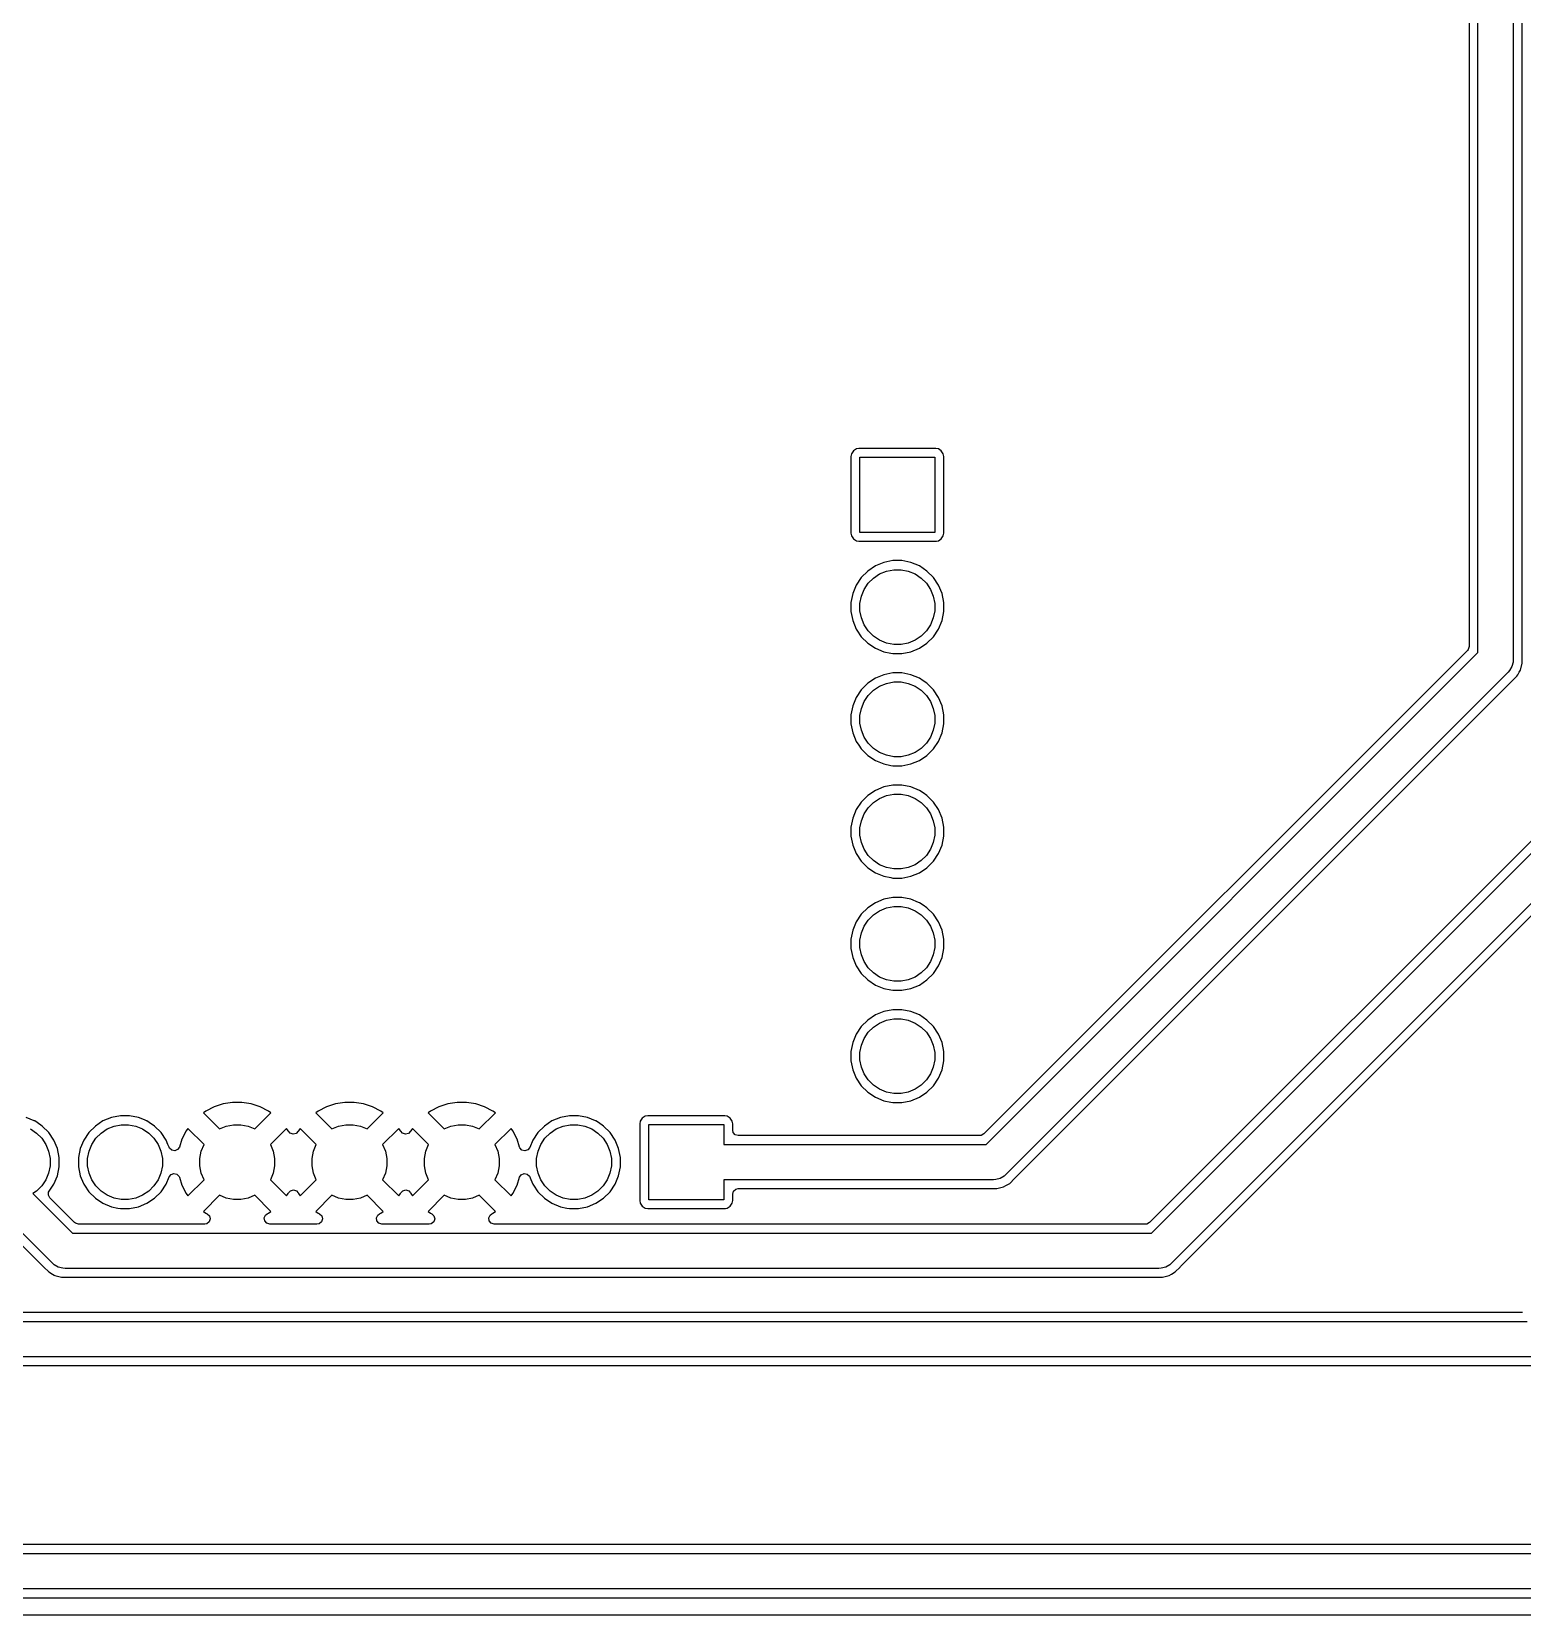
# Model space of a CAD drawing. Extents: x 49.6 to 136.8, y -165.1 to -83.2.
# Drawn here: x 82.09 to 115.82, y -165.07 to -129.24 of the extents above; entities that cross this region are included whole.
import ezdxf

# ---------------------------------------------------------------- set-up
doc = ezdxf.new("R2010")
doc.units = 0
doc.layers.add('BLACK', color=7, linetype='CONTINUOUS')

msp = doc.modelspace()

# ---------------------------------------------------------------- linework, layer by layer
at = {"layer": 'BLACK', "linetype": 'CONTINUOUS'}
for p, q in [((114.818686, -143.290628), (114.818686, -119.224372)), ((115.618686, -119.058686), (115.618686, -143.456314)), ((115.819186, -137.706947), (115.819186, -118.979629)), ((114.618186, -119.358783), (114.618186, -143.156217)), ((115.819186, -143.377257), (115.819186, -137.706947)), ((100.643131, -138.794524), (100.6315, -138.853001)), ((100.6315, -138.853001), (100.6315, -140.592506)), ((100.643132, -138.794523), (100.643131, -138.794524)), ((100.687447, -138.728201), (100.643132, -138.794523)), ((100.753769, -138.683886), (100.687447, -138.728201)), ((100.75377, -138.683885), (100.753769, -138.683886)), ((100.812247, -138.672254), (100.75377, -138.683885)), ((100.812252, -138.672254), (100.812247, -138.672254)), ((102.551748, -138.672254), (100.812252, -138.672254)), ((100.832, -140.572754), (100.832, -138.872754)), ((100.832, -138.872754), (102.532, -138.872754)), ((102.532, -138.872754), (102.532, -140.572754)), ((102.551752, -138.672254), (102.551748, -138.672254)), ((102.610229, -138.683885), (102.551752, -138.672254)), ((102.61023, -138.683886), (102.610229, -138.683885)), ((102.676552, -138.728201), (102.61023, -138.683886)), ((102.720867, -138.794523), (102.676552, -138.728201)), ((102.720868, -138.794524), (102.720867, -138.794523)), ((102.732499, -138.853001), (102.720868, -138.794524)), ((102.7325, -138.853003), (102.732499, -138.853001)), ((102.7325, -140.592504), (102.7325, -138.853003)), ((100.6315, -140.592506), (100.643131, -140.650983)), ((100.643131, -140.650983), (100.643132, -140.650984)), ((100.643132, -140.650984), (100.687447, -140.717306)), ((100.687447, -140.717306), (100.753769, -140.761621)), ((100.753769, -140.761621), (100.75377, -140.761622)), ((100.75377, -140.761622), (100.812247, -140.773253)), ((100.812247, -140.773253), (100.81225, -140.773254)), ((100.81225, -140.773254), (100.812252, -140.773254)), ((100.812252, -140.773254), (102.55175, -140.773254)), ((102.532, -140.572754), (100.832, -140.572754)), ((102.55175, -140.773254), (102.551751, -140.773253)), ((102.551751, -140.773253), (102.566568, -140.770306)), ((102.566568, -140.770306), (102.610229, -140.761622)), ((102.610229, -140.761622), (102.610229, -140.761621)), ((102.610229, -140.761621), (102.610231, -140.761621)), ((102.610231, -140.761621), (102.676552, -140.717306)), ((102.676552, -140.717306), (102.720867, -140.650985)), ((102.720867, -140.650985), (102.720867, -140.650983)), ((102.720867, -140.650983), (102.720868, -140.650983)), ((102.720868, -140.650983), (102.732499, -140.592506)), ((102.732499, -140.592506), (102.7325, -140.592504)), ((101.012342, -141.446778), (100.866024, -141.593096)), ((101.184403, -141.331812), (101.012342, -141.446778)), ((101.142766, -141.605695), (101.281313, -141.513121)), ((101.375579, -141.252624), (101.184403, -141.331812)), ((101.281313, -141.513121), (101.435258, -141.449355)), ((101.375587, -141.252622), (101.375579, -141.252624)), ((101.57853, -141.212254), (101.375587, -141.252622)), ((101.435258, -141.449355), (101.598685, -141.416847)), ((101.578535, -141.212254), (101.57853, -141.212254)), ((101.785465, -141.212254), (101.578535, -141.212254)), ((101.598685, -141.416847), (101.765315, -141.416847)), ((101.765315, -141.416847), (101.928742, -141.449355)), ((101.785469, -141.212254), (101.785465, -141.212254)), ((101.988412, -141.252622), (101.785469, -141.212254)), ((101.928742, -141.449355), (102.082687, -141.513121)), ((101.98842, -141.252624), (101.988412, -141.252622)), ((102.179598, -141.331813), (101.98842, -141.252624)), ((102.082687, -141.513121), (102.221234, -141.605695)), ((102.265626, -141.389295), (102.179598, -141.331813)), ((102.351657, -141.446778), (102.265626, -141.389295)), ((102.497975, -141.593096), (102.351657, -141.446778)), ((100.751058, -141.765157), (100.67187, -141.956333)), ((100.866024, -141.593096), (100.751058, -141.765157)), ((100.868601, -142.016012), (100.932367, -141.862067)), ((100.932367, -141.862067), (101.024941, -141.72352)), ((101.024941, -141.72352), (101.142766, -141.605695)), ((102.221234, -141.605695), (102.339059, -141.72352)), ((102.339059, -141.72352), (102.431633, -141.862067)), ((102.431633, -141.862067), (102.495399, -142.016012)), ((102.497977, -141.593099), (102.497975, -141.593096)), ((102.612941, -141.765156), (102.497977, -141.593099)), ((102.69213, -141.956334), (102.612941, -141.765156)), ((100.671868, -141.956341), (100.6315, -142.159284)), ((100.6315, -142.159284), (100.6315, -142.366223)), ((100.67187, -141.956333), (100.671868, -141.956341)), ((100.836093, -142.179439), (100.868601, -142.016012)), ((100.836093, -142.346069), (100.836093, -142.179439)), ((102.495399, -142.016012), (102.527907, -142.179439)), ((102.527907, -142.179439), (102.527907, -142.346069)), ((102.7325, -142.159289), (102.69213, -141.956334)), ((102.7325, -142.366219), (102.7325, -142.159289)), ((100.6315, -142.366223), (100.671868, -142.569166)), ((100.671868, -142.569166), (100.67187, -142.569174)), ((100.67187, -142.569174), (100.751059, -142.760352)), ((100.868601, -142.509496), (100.836093, -142.346069)), ((100.932367, -142.663441), (100.868601, -142.509496)), ((102.495399, -142.509496), (102.431633, -142.663441)), ((102.527907, -142.346069), (102.495399, -142.509496)), ((102.612941, -142.760352), (102.69213, -142.569174)), ((102.69213, -142.569174), (102.7325, -142.366219)), ((100.751059, -142.760352), (100.768084, -142.785832)), ((100.768084, -142.785832), (100.866024, -142.932411)), ((100.866024, -142.932411), (101.012342, -143.078729)), ((101.024941, -142.801988), (100.932367, -142.663441)), ((101.142766, -142.919813), (101.024941, -142.801988)), ((101.281313, -143.012387), (101.142766, -142.919813)), ((102.221234, -142.919813), (102.082687, -143.012387)), ((102.339059, -142.801988), (102.221234, -142.919813)), ((102.431633, -142.663441), (102.339059, -142.801988)), ((102.351655, -143.078731), (102.497977, -142.932409)), ((102.497977, -142.932409), (102.612941, -142.760352)), ((101.012342, -143.078729), (101.012345, -143.078731)), ((101.012345, -143.078731), (101.184402, -143.193695)), ((101.184402, -143.193695), (101.37558, -143.272884)), ((101.435258, -143.076153), (101.281313, -143.012387)), ((101.37558, -143.272884), (101.536094, -143.304812)), ((101.598685, -143.108661), (101.435258, -143.076153)), ((101.536094, -143.304812), (101.57853, -143.313253)), ((101.57853, -143.313253), (101.578534, -143.313254)), ((101.578534, -143.313254), (101.578535, -143.313254)), ((101.578535, -143.313254), (101.785466, -143.313254)), ((101.765315, -143.108661), (101.598685, -143.108661)), ((101.928742, -143.076153), (101.765315, -143.108661)), ((101.785466, -143.313254), (101.785467, -143.313253)), ((101.785467, -143.313253), (101.98842, -143.272884)), ((102.082687, -143.012387), (101.928742, -143.076153)), ((101.98842, -143.272884), (102.179598, -143.193695)), ((102.179598, -143.193695), (102.351655, -143.078731)), ((114.581867, -143.243898), (103.64183, -154.183935)), ((103.68856, -154.420754), (114.818686, -143.290628)), ((114.598501, -143.223256), (114.581867, -143.243898)), ((114.618186, -143.156217), (114.598501, -143.223256)), ((115.588238, -143.609388), (115.536027, -143.699819)), ((115.615264, -143.508524), (115.588238, -143.609388)), ((115.618686, -143.456314), (115.615264, -143.508524)), ((115.778263, -143.688099), (115.819186, -143.535371)), ((115.819186, -143.535371), (115.819186, -143.377257)), ((101.012342, -143.986778), (100.866024, -144.133096)), ((101.184403, -143.871812), (101.012342, -143.986778)), ((101.375579, -143.792624), (101.184403, -143.871812)), ((101.281313, -144.053121), (101.435258, -143.989355)), ((101.375587, -143.792622), (101.375579, -143.792624)), ((101.57853, -143.752254), (101.375587, -143.792622)), ((101.435258, -143.989355), (101.598685, -143.956847)), ((101.578535, -143.752254), (101.57853, -143.752254)), ((101.785465, -143.752254), (101.578535, -143.752254)), ((101.598685, -143.956847), (101.765315, -143.956847)), ((101.765315, -143.956847), (101.928742, -143.989355)), ((101.785469, -143.752254), (101.785465, -143.752254)), ((101.988412, -143.792622), (101.785469, -143.752254)), ((101.928742, -143.989355), (102.082687, -144.053121)), ((101.98842, -143.792624), (101.988412, -143.792622)), ((102.179598, -143.871813), (101.98842, -143.792624)), ((102.265626, -143.929295), (102.179598, -143.871813)), ((102.351657, -143.986778), (102.265626, -143.929295)), ((102.497975, -144.133096), (102.351657, -143.986778)), ((115.501529, -143.739157), (104.137089, -155.103597)), ((104.344976, -155.179258), (115.577192, -143.947042)), ((115.536027, -143.699819), (115.501529, -143.739157)), ((115.577192, -143.947042), (115.577197, -143.947038)), ((115.577197, -143.947038), (115.5874, -143.936834)), ((115.5874, -143.936834), (115.587402, -143.936834)), ((115.587402, -143.936834), (115.699206, -143.82503)), ((115.699206, -143.82503), (115.717915, -143.792624)), ((115.717915, -143.792624), (115.749362, -143.738157)), ((115.749362, -143.738156), (115.778263, -143.688099)), ((115.749362, -143.738157), (115.749362, -143.738156)), ((100.751058, -144.305157), (100.67187, -144.496333)), ((100.866024, -144.133096), (100.751058, -144.305157)), ((100.932367, -144.402067), (101.024941, -144.26352)), ((101.024941, -144.26352), (101.142766, -144.145695)), ((101.142766, -144.145695), (101.281313, -144.053121)), ((102.082687, -144.053121), (102.221234, -144.145695)), ((102.221234, -144.145695), (102.339059, -144.26352)), ((102.339059, -144.26352), (102.431633, -144.402067)), ((102.497977, -144.133099), (102.497975, -144.133096)), ((102.612941, -144.305156), (102.497977, -144.133099)), ((102.69213, -144.496334), (102.612941, -144.305156)), ((100.671868, -144.496341), (100.6315, -144.699284)), ((100.6315, -144.699284), (100.6315, -144.906223)), ((100.67187, -144.496333), (100.671868, -144.496341)), ((100.836093, -144.719439), (100.868601, -144.556012)), ((100.836093, -144.886069), (100.836093, -144.719439)), ((100.868601, -144.556012), (100.932367, -144.402067)), ((102.431633, -144.402067), (102.495399, -144.556012)), ((102.495399, -144.556012), (102.527907, -144.719439)), ((102.527907, -144.719439), (102.527907, -144.886069)), ((102.7325, -144.699289), (102.69213, -144.496334)), ((102.7325, -144.906219), (102.7325, -144.699289)), ((100.6315, -144.906223), (100.671868, -145.109166)), ((100.671868, -145.109166), (100.67187, -145.109174)), ((100.67187, -145.109174), (100.751059, -145.300352)), ((100.868601, -145.049496), (100.836093, -144.886069)), ((100.932367, -145.203441), (100.868601, -145.049496)), ((102.495399, -145.049496), (102.431633, -145.203441)), ((102.527907, -144.886069), (102.495399, -145.049496)), ((102.612941, -145.300352), (102.69213, -145.109174)), ((102.69213, -145.109174), (102.7325, -144.906219)), ((118.563181, -145.012584), (107.387584, -156.188181)), ((107.434314, -156.425), (118.8, -145.059314)), ((100.751059, -145.300352), (100.808541, -145.38638)), ((100.808541, -145.38638), (100.866024, -145.472411)), ((101.024941, -145.341988), (100.932367, -145.203441)), ((101.142766, -145.459813), (101.024941, -145.341988)), ((101.281313, -145.552387), (101.142766, -145.459813)), ((102.221234, -145.459813), (102.082687, -145.552387)), ((102.339059, -145.341988), (102.221234, -145.459813)), ((102.431633, -145.203441), (102.339059, -145.341988)), ((102.497977, -145.472409), (102.612941, -145.300352)), ((100.866024, -145.472411), (101.012342, -145.618729)), ((101.012342, -145.618729), (101.012345, -145.618731)), ((101.012345, -145.618731), (101.184402, -145.733695)), ((101.184402, -145.733695), (101.37558, -145.812884)), ((101.435258, -145.616153), (101.281313, -145.552387)), ((101.37558, -145.812884), (101.536094, -145.844812)), ((101.598685, -145.648661), (101.435258, -145.616153)), ((101.765315, -145.648661), (101.598685, -145.648661)), ((101.928742, -145.616153), (101.765315, -145.648661)), ((101.785467, -145.853253), (101.98842, -145.812884)), ((102.082687, -145.552387), (101.928742, -145.616153)), ((101.98842, -145.812884), (102.179598, -145.733695)), ((102.179598, -145.733695), (102.351655, -145.618731)), ((102.351655, -145.618731), (102.497977, -145.472409)), ((119.482842, -145.507843), (107.882843, -157.107843)), ((101.536094, -145.844812), (101.57853, -145.853253)), ((101.57853, -145.853253), (101.578534, -145.853254)), ((101.578534, -145.853254), (101.578535, -145.853254)), ((101.578535, -145.853254), (101.785466, -145.853254)), ((101.785466, -145.853254), (101.785467, -145.853253)), ((101.012342, -146.526778), (100.866024, -146.673096)), ((101.184403, -146.411812), (101.012342, -146.526778)), ((101.375579, -146.332624), (101.184403, -146.411812)), ((101.281313, -146.593121), (101.435258, -146.529355)), ((101.375587, -146.332622), (101.375579, -146.332624)), ((101.57853, -146.292254), (101.375587, -146.332622)), ((101.435258, -146.529355), (101.598685, -146.496847)), ((101.578535, -146.292254), (101.57853, -146.292254)), ((101.785465, -146.292254), (101.578535, -146.292254)), ((101.598685, -146.496847), (101.765315, -146.496847)), ((101.765315, -146.496847), (101.928742, -146.529355)), ((101.785469, -146.292254), (101.785465, -146.292254)), ((101.988412, -146.332622), (101.785469, -146.292254)), ((101.928742, -146.529355), (102.082687, -146.593121)), ((101.98842, -146.332624), (101.988412, -146.332622)), ((102.179598, -146.411813), (101.98842, -146.332624)), ((102.265626, -146.469295), (102.179598, -146.411813)), ((102.351657, -146.526778), (102.265626, -146.469295)), ((102.497975, -146.673096), (102.351657, -146.526778)), ((100.751058, -146.845157), (100.67187, -147.036333)), ((100.866024, -146.673096), (100.751058, -146.845157)), ((100.932367, -146.942067), (101.024941, -146.80352)), ((101.024941, -146.80352), (101.142766, -146.685695)), ((101.142766, -146.685695), (101.281313, -146.593121)), ((102.082687, -146.593121), (102.221234, -146.685695)), ((102.221234, -146.685695), (102.339059, -146.80352)), ((102.339059, -146.80352), (102.431633, -146.942067)), ((102.497977, -146.673099), (102.497975, -146.673096)), ((102.612941, -146.845156), (102.497977, -146.673099)), ((102.69213, -147.036334), (102.612941, -146.845156)), ((100.671868, -147.036341), (100.6315, -147.239284)), ((100.6315, -147.239284), (100.6315, -147.446223)), ((100.67187, -147.036333), (100.671868, -147.036341)), ((100.836093, -147.259439), (100.868601, -147.096012)), ((100.836093, -147.426069), (100.836093, -147.259439)), ((100.868601, -147.096012), (100.932367, -146.942067)), ((102.431633, -146.942067), (102.495399, -147.096012)), ((102.495399, -147.096012), (102.527907, -147.259439)), ((102.527907, -147.259439), (102.527907, -147.426069)), ((102.7325, -147.239289), (102.69213, -147.036334)), ((102.7325, -147.446219), (102.7325, -147.239289)), ((100.6315, -147.446223), (100.671868, -147.649166)), ((100.868601, -147.589496), (100.836093, -147.426069)), ((100.932367, -147.743441), (100.868601, -147.589496)), ((102.495399, -147.589496), (102.431633, -147.743441)), ((102.527907, -147.426069), (102.495399, -147.589496)), ((102.69213, -147.649174), (102.7325, -147.446219)), ((100.671868, -147.649166), (100.67187, -147.649174)), ((100.67187, -147.649174), (100.751058, -147.84035)), ((100.751058, -147.84035), (100.866024, -148.012411)), ((101.024941, -147.881988), (100.932367, -147.743441)), ((101.142766, -147.999813), (101.024941, -147.881988)), ((102.339059, -147.881988), (102.221234, -147.999813)), ((102.431633, -147.743441), (102.339059, -147.881988)), ((102.497977, -148.012409), (102.612941, -147.840352)), ((102.612941, -147.840352), (102.69213, -147.649174)), ((100.866024, -148.012411), (101.012342, -148.158729)), ((101.012342, -148.158729), (101.012345, -148.158731)), ((101.012345, -148.158731), (101.184402, -148.273695)), ((101.281313, -148.092387), (101.142766, -147.999813)), ((101.184402, -148.273695), (101.37558, -148.352884)), ((101.435258, -148.156153), (101.281313, -148.092387)), ((101.598685, -148.188661), (101.435258, -148.156153)), ((101.765315, -148.188661), (101.598685, -148.188661)), ((101.928742, -148.156153), (101.765315, -148.188661)), ((102.082687, -148.092387), (101.928742, -148.156153)), ((101.98842, -148.352884), (102.179598, -148.273695)), ((102.221234, -147.999813), (102.082687, -148.092387)), ((102.179598, -148.273695), (102.351655, -148.158731)), ((102.351655, -148.158731), (102.497977, -148.012409)), ((101.37558, -148.352884), (101.536094, -148.384812)), ((101.536094, -148.384812), (101.57853, -148.393253)), ((101.57853, -148.393253), (101.578534, -148.393254)), ((101.578534, -148.393254), (101.578535, -148.393254)), ((101.578535, -148.393254), (101.785466, -148.393254)), ((101.785466, -148.393254), (101.785467, -148.393253)), ((101.785467, -148.393253), (101.98842, -148.352884)), ((101.184403, -148.951812), (101.012342, -149.066778)), ((101.375579, -148.872624), (101.184403, -148.951812)), ((101.375587, -148.872622), (101.375579, -148.872624)), ((101.57853, -148.832254), (101.375587, -148.872622)), ((101.435258, -149.069355), (101.598685, -149.036847)), ((101.578535, -148.832254), (101.57853, -148.832254)), ((101.785465, -148.832254), (101.578535, -148.832254)), ((101.598685, -149.036847), (101.765315, -149.036847)), ((101.765315, -149.036847), (101.928742, -149.069355)), ((101.785469, -148.832254), (101.785465, -148.832254)), ((101.988412, -148.872622), (101.785469, -148.832254)), ((101.98842, -148.872624), (101.988412, -148.872622)), ((102.158447, -148.943052), (101.98842, -148.872624)), ((102.179598, -148.951813), (102.158447, -148.943052)), ((102.265626, -149.009295), (102.179598, -148.951813)), ((102.351657, -149.066778), (102.265626, -149.009295)), ((108.09073, -157.183504), (116.567287, -148.706947)), ((100.751058, -149.385157), (100.67187, -149.576333)), ((100.866024, -149.213096), (100.751058, -149.385157)), ((101.012342, -149.066778), (100.866024, -149.213096)), ((100.932367, -149.482067), (101.024941, -149.34352)), ((101.024941, -149.34352), (101.142766, -149.225695)), ((101.142766, -149.225695), (101.281313, -149.133121)), ((101.281313, -149.133121), (101.435258, -149.069355)), ((101.928742, -149.069355), (102.082687, -149.133121)), ((102.082687, -149.133121), (102.221234, -149.225695)), ((102.221234, -149.225695), (102.339059, -149.34352)), ((102.339059, -149.34352), (102.431633, -149.482067)), ((102.497975, -149.213096), (102.351657, -149.066778)), ((102.497977, -149.213099), (102.497975, -149.213096)), ((102.612941, -149.385156), (102.497977, -149.213099)), ((102.69213, -149.576334), (102.612941, -149.385156)), ((100.671868, -149.576341), (100.6315, -149.779284)), ((100.67187, -149.576333), (100.671868, -149.576341)), ((100.836093, -149.799439), (100.868601, -149.636012)), ((100.868601, -149.636012), (100.932367, -149.482067)), ((102.431633, -149.482067), (102.495399, -149.636012)), ((102.495399, -149.636012), (102.527907, -149.799439)), ((102.7325, -149.779289), (102.69213, -149.576334)), ((100.6315, -149.779284), (100.6315, -149.986223)), ((100.6315, -149.986223), (100.671868, -150.189166)), ((100.836093, -149.966069), (100.836093, -149.799439)), ((100.868601, -150.129496), (100.836093, -149.966069)), ((102.527907, -149.966069), (102.495399, -150.129496)), ((102.527907, -149.799439), (102.527907, -149.966069)), ((102.69213, -150.189174), (102.7325, -149.986219)), ((102.7325, -149.986219), (102.7325, -149.779289)), ((100.671868, -150.189166), (100.67187, -150.189174)), ((100.67187, -150.189174), (100.751058, -150.38035)), ((100.751058, -150.38035), (100.866024, -150.552411)), ((100.932367, -150.283441), (100.868601, -150.129496)), ((101.024941, -150.421988), (100.932367, -150.283441)), ((101.142766, -150.539813), (101.024941, -150.421988)), ((102.339059, -150.421988), (102.221234, -150.539813)), ((102.431633, -150.283441), (102.339059, -150.421988)), ((102.495399, -150.129496), (102.431633, -150.283441)), ((102.497977, -150.552409), (102.612941, -150.380352)), ((102.612941, -150.380352), (102.69213, -150.189174)), ((100.866024, -150.552411), (101.012342, -150.698729)), ((101.012342, -150.698729), (101.012345, -150.698731)), ((101.012345, -150.698731), (101.184402, -150.813695)), ((101.281313, -150.632387), (101.142766, -150.539813)), ((101.184402, -150.813695), (101.37558, -150.892884)), ((101.435258, -150.696153), (101.281313, -150.632387)), ((101.598685, -150.728661), (101.435258, -150.696153)), ((101.765315, -150.728661), (101.598685, -150.728661)), ((101.928742, -150.696153), (101.765315, -150.728661)), ((102.082687, -150.632387), (101.928742, -150.696153)), ((101.98842, -150.892884), (102.179598, -150.813695)), ((102.221234, -150.539813), (102.082687, -150.632387)), ((102.179598, -150.813695), (102.351655, -150.698731)), ((102.351655, -150.698731), (102.497977, -150.552409)), ((101.37558, -150.892884), (101.536094, -150.924812)), ((101.536094, -150.924812), (101.57853, -150.933253)), ((101.57853, -150.933253), (101.578534, -150.933254)), ((101.578534, -150.933254), (101.578535, -150.933254)), ((101.578535, -150.933254), (101.785466, -150.933254)), ((101.785466, -150.933254), (101.785467, -150.933253)), ((101.785467, -150.933253), (101.98842, -150.892884)), ((101.184403, -151.491812), (101.012342, -151.606778)), ((101.375579, -151.412624), (101.184403, -151.491812)), ((101.375587, -151.412622), (101.375579, -151.412624)), ((101.57853, -151.372254), (101.375587, -151.412622)), ((101.578535, -151.372254), (101.57853, -151.372254)), ((101.785465, -151.372254), (101.578535, -151.372254)), ((101.785469, -151.372254), (101.785465, -151.372254)), ((101.988412, -151.412622), (101.785469, -151.372254)), ((101.98842, -151.412624), (101.988412, -151.412622)), ((102.179598, -151.491813), (101.98842, -151.412624)), ((102.265626, -151.549295), (102.179598, -151.491813)), ((102.351657, -151.606778), (102.265626, -151.549295)), ((100.866024, -151.753096), (100.751058, -151.925157)), ((101.012342, -151.606778), (100.866024, -151.753096)), ((100.932367, -152.022067), (101.024941, -151.88352)), ((101.024941, -151.88352), (101.142766, -151.765695)), ((101.142766, -151.765695), (101.281313, -151.673121)), ((101.281313, -151.673121), (101.435258, -151.609355)), ((101.435258, -151.609355), (101.598685, -151.576847)), ((101.598685, -151.576847), (101.765315, -151.576847)), ((101.765315, -151.576847), (101.928742, -151.609355)), ((101.928742, -151.609355), (102.082687, -151.673121)), ((102.082687, -151.673121), (102.221234, -151.765695)), ((102.221234, -151.765695), (102.339059, -151.88352)), ((102.339059, -151.88352), (102.431633, -152.022067)), ((102.497975, -151.753096), (102.351657, -151.606778)), ((102.497977, -151.753099), (102.497975, -151.753096)), ((102.612941, -151.925156), (102.497977, -151.753099)), ((100.671868, -152.116341), (100.6315, -152.319284)), ((100.67187, -152.116333), (100.671868, -152.116341)), ((100.751058, -151.925157), (100.67187, -152.116333)), ((100.836093, -152.339439), (100.868601, -152.176012)), ((100.868601, -152.176012), (100.932367, -152.022067)), ((102.431633, -152.022067), (102.495399, -152.176012)), ((102.495399, -152.176012), (102.527907, -152.339439)), ((102.69213, -152.116334), (102.612941, -151.925156)), ((102.7325, -152.319289), (102.69213, -152.116334)), ((100.6315, -152.319284), (100.6315, -152.526223)), ((100.6315, -152.526223), (100.671868, -152.729166)), ((100.836093, -152.506069), (100.836093, -152.339439)), ((100.868601, -152.669496), (100.836093, -152.506069)), ((102.527907, -152.506069), (102.495399, -152.669496)), ((102.527907, -152.339439), (102.527907, -152.506069)), ((102.69213, -152.729174), (102.7325, -152.526219)), ((102.7325, -152.526219), (102.7325, -152.319289)), ((100.671868, -152.729166), (100.67187, -152.729174)), ((100.67187, -152.729174), (100.751058, -152.92035)), ((100.751058, -152.92035), (100.866024, -153.092411)), ((100.932367, -152.823441), (100.868601, -152.669496)), ((101.024941, -152.961988), (100.932367, -152.823441)), ((101.142766, -153.079813), (101.024941, -152.961988)), ((102.339059, -152.961988), (102.221234, -153.079813)), ((102.431633, -152.823441), (102.339059, -152.961988)), ((102.495399, -152.669496), (102.431633, -152.823441)), ((102.497977, -153.092409), (102.612941, -152.920352)), ((102.612941, -152.920352), (102.69213, -152.729174)), ((100.866024, -153.092411), (101.012342, -153.238729)), ((101.012342, -153.238729), (101.012345, -153.238731)), ((101.012345, -153.238731), (101.184402, -153.353695)), ((101.281313, -153.172387), (101.142766, -153.079813)), ((101.435258, -153.236153), (101.281313, -153.172387)), ((101.598685, -153.268661), (101.435258, -153.236153)), ((101.765315, -153.268661), (101.598685, -153.268661)), ((101.928742, -153.236153), (101.765315, -153.268661)), ((102.082687, -153.172387), (101.928742, -153.236153)), ((102.221234, -153.079813), (102.082687, -153.172387)), ((102.179598, -153.353695), (102.351655, -153.238731)), ((102.351655, -153.238731), (102.497977, -153.092409)), ((86.037439, -153.666134), (85.983282, -153.705481)), ((85.983282, -153.705481), (85.983282, -153.705482)), ((85.983282, -153.705482), (86.347571, -154.069771)), ((86.226782, -153.569658), (86.037439, -153.666134)), ((86.428869, -153.503996), (86.226782, -153.569658)), ((86.428872, -153.503996), (86.428869, -153.503996)), ((86.638754, -153.470754), (86.428872, -153.503996)), ((86.851246, -153.470754), (86.638754, -153.470754)), ((87.061129, -153.503996), (86.851246, -153.470754)), ((87.263217, -153.569658), (87.061129, -153.503996)), ((87.142428, -154.069771), (87.506716, -153.705482)), ((87.45255, -153.666129), (87.263217, -153.569658)), ((87.506716, -153.705482), (87.45255, -153.666129)), ((88.577439, -153.666134), (88.523282, -153.705481)), ((88.523282, -153.705481), (88.523282, -153.705482)), ((88.523282, -153.705482), (88.887571, -154.069771)), ((88.766782, -153.569658), (88.577439, -153.666134)), ((88.968869, -153.503996), (88.766782, -153.569658)), ((88.968872, -153.503996), (88.968869, -153.503996)), ((89.178754, -153.470754), (88.968872, -153.503996)), ((89.391246, -153.470754), (89.178754, -153.470754)), ((89.601129, -153.503996), (89.391246, -153.470754)), ((89.803217, -153.569658), (89.601129, -153.503996)), ((89.682428, -154.069771), (90.046716, -153.705482)), ((89.99255, -153.666129), (89.803217, -153.569658)), ((90.046716, -153.705482), (89.99255, -153.666129)), ((91.117439, -153.666134), (91.063282, -153.705481)), ((91.063282, -153.705481), (91.063282, -153.705482)), ((91.063282, -153.705482), (91.427571, -154.069771)), ((91.306782, -153.569658), (91.117439, -153.666134)), ((91.508869, -153.503996), (91.306782, -153.569658)), ((91.508872, -153.503996), (91.508869, -153.503996)), ((91.718754, -153.470754), (91.508872, -153.503996)), ((91.931246, -153.470754), (91.718754, -153.470754)), ((92.141129, -153.503996), (91.931246, -153.470754)), ((92.343217, -153.569658), (92.141129, -153.503996)), ((92.222428, -154.069771), (92.586716, -153.705482)), ((92.53255, -153.666129), (92.343217, -153.569658)), ((92.586716, -153.705482), (92.53255, -153.666129)), ((101.184402, -153.353695), (101.37558, -153.432884)), ((101.37558, -153.432884), (101.536094, -153.464812)), ((101.536094, -153.464812), (101.57853, -153.473253)), ((101.57853, -153.473253), (101.578534, -153.473254)), ((101.578534, -153.473254), (101.578535, -153.473254)), ((101.578535, -153.473254), (101.785466, -153.473254)), ((101.785466, -153.473254), (101.785467, -153.473253)), ((101.785467, -153.473253), (101.98842, -153.432884)), ((101.98842, -153.432884), (102.179598, -153.353695)), ((82.149957, -153.884577), (81.97142, -153.810624)), ((82.162598, -153.889813), (82.149957, -153.884577)), ((82.216008, -153.9255), (82.162598, -153.889813)), ((82.334657, -154.004778), (82.216008, -153.9255)), ((82.480975, -154.151096), (82.334657, -154.004778)), ((83.535342, -154.004778), (83.389024, -154.151096)), ((83.707403, -153.889812), (83.535342, -154.004778)), ((83.898579, -153.810624), (83.707403, -153.889812)), ((83.804313, -154.071121), (83.958258, -154.007355)), ((83.898587, -153.810622), (83.898579, -153.810624)), ((84.10153, -153.770254), (83.898587, -153.810622)), ((83.958258, -154.007355), (84.121685, -153.974847)), ((84.101535, -153.770254), (84.10153, -153.770254)), ((84.308465, -153.770254), (84.101535, -153.770254)), ((84.121685, -153.974847), (84.288315, -153.974847)), ((84.288315, -153.974847), (84.451742, -154.007355)), ((84.308469, -153.770254), (84.308465, -153.770254)), ((84.511412, -153.810622), (84.308469, -153.770254)), ((84.451742, -154.007355), (84.605687, -154.071121)), ((84.51142, -153.810624), (84.511412, -153.810622)), ((84.648252, -153.867302), (84.51142, -153.810624)), ((84.689957, -153.884577), (84.648252, -153.867302)), ((84.702598, -153.889813), (84.689957, -153.884577)), ((84.756008, -153.9255), (84.702598, -153.889813)), ((84.874657, -154.004778), (84.756008, -153.9255)), ((85.020975, -154.151096), (84.874657, -154.004778)), ((85.629727, -154.059036), (85.59038, -154.113193)), ((85.629728, -154.059036), (85.629727, -154.059036)), ((85.994017, -154.423325), (85.629728, -154.059036)), ((86.347571, -154.069771), (86.498258, -154.007355)), ((86.498258, -154.007355), (86.661685, -153.974847)), ((86.661685, -153.974847), (86.828315, -153.974847)), ((86.828315, -153.974847), (86.991742, -154.007355)), ((86.991742, -154.007355), (87.142428, -154.069771)), ((87.860269, -154.059036), (87.495981, -154.423323)), ((87.86027, -154.059036), (87.860269, -154.059036)), ((87.899626, -154.113206), (87.86027, -154.059036)), ((88.169727, -154.059036), (88.13038, -154.113194)), ((88.169728, -154.059036), (88.169727, -154.059036)), ((88.534017, -154.423325), (88.169728, -154.059036)), ((88.887571, -154.069771), (89.038258, -154.007355)), ((89.038258, -154.007355), (89.201685, -153.974847)), ((89.201685, -153.974847), (89.368315, -153.974847)), ((89.368315, -153.974847), (89.531742, -154.007355)), ((89.531742, -154.007355), (89.682428, -154.069771)), ((90.400269, -154.059036), (90.035981, -154.423323)), ((90.40027, -154.059036), (90.400269, -154.059036)), ((90.439626, -154.113206), (90.40027, -154.059036)), ((90.709727, -154.059036), (90.67038, -154.113194)), ((90.709728, -154.059036), (90.709727, -154.059036)), ((91.074017, -154.423325), (90.709728, -154.059036)), ((91.427571, -154.069771), (91.578258, -154.007355)), ((91.578258, -154.007355), (91.741685, -153.974847)), ((91.741685, -153.974847), (91.908315, -153.974847)), ((91.908315, -153.974847), (92.071742, -154.007355)), ((92.071742, -154.007355), (92.222428, -154.069771)), ((92.940269, -154.059036), (92.575981, -154.423323)), ((92.94027, -154.059036), (92.940269, -154.059036)), ((92.979624, -154.113203), (92.94027, -154.059036)), ((93.695342, -154.004778), (93.549024, -154.151096)), ((93.867403, -153.889812), (93.695342, -154.004778)), ((94.058579, -153.810624), (93.867403, -153.889812)), ((93.964313, -154.071121), (94.118258, -154.007355)), ((94.058587, -153.810622), (94.058579, -153.810624)), ((94.26153, -153.770254), (94.058587, -153.810622)), ((94.118258, -154.007355), (94.281685, -153.974847)), ((94.261535, -153.770254), (94.26153, -153.770254)), ((94.468465, -153.770254), (94.261535, -153.770254)), ((94.281685, -153.974847), (94.448315, -153.974847)), ((94.448315, -153.974847), (94.611742, -154.007355)), ((94.468469, -153.770254), (94.468465, -153.770254)), ((94.671412, -153.810622), (94.468469, -153.770254)), ((94.611742, -154.007355), (94.765687, -154.071121)), ((94.67142, -153.810624), (94.671412, -153.810622)), ((94.849957, -153.884577), (94.67142, -153.810624)), ((94.862598, -153.889813), (94.849957, -153.884577)), ((94.916008, -153.9255), (94.862598, -153.889813)), ((95.034657, -154.004778), (94.916008, -153.9255)), ((95.180975, -154.151096), (95.034657, -154.004778)), ((95.866131, -153.892524), (95.8545, -153.951001)), ((95.8545, -153.951001), (95.8545, -155.690506)), ((95.866132, -153.892523), (95.866131, -153.892524)), ((95.910447, -153.826201), (95.866132, -153.892523)), ((95.976769, -153.781886), (95.910447, -153.826201)), ((95.97677, -153.781885), (95.976769, -153.781886)), ((96.035247, -153.770254), (95.97677, -153.781885)), ((96.035252, -153.770254), (96.035247, -153.770254)), ((97.774748, -153.770254), (96.035252, -153.770254)), ((96.055, -155.670754), (96.055, -153.970754)), ((96.055, -153.970754), (97.755, -153.970754)), ((97.755, -153.970754), (97.755, -154.420754)), ((97.774752, -153.770254), (97.774748, -153.770254)), ((97.833229, -153.781885), (97.774752, -153.770254)), ((97.83323, -153.781886), (97.833229, -153.781885)), ((97.899552, -153.826201), (97.83323, -153.781886)), ((97.943867, -153.892523), (97.899552, -153.826201)), ((97.943868, -153.892524), (97.943867, -153.892523)), ((97.955499, -153.951001), (97.943868, -153.892524)), ((97.9555, -153.951003), (97.955499, -153.951001)), ((97.9555, -154.096254), (97.9555, -153.951003)), ((82.065687, -154.071121), (82.204234, -154.163695)), ((82.204234, -154.163695), (82.322059, -154.28152)), ((82.322059, -154.28152), (82.414633, -154.420067)), ((82.414633, -154.420067), (82.478399, -154.574012)), ((82.480977, -154.151099), (82.480975, -154.151096)), ((82.595941, -154.323156), (82.480977, -154.151099)), ((82.67513, -154.514334), (82.595941, -154.323156)), ((83.274058, -154.323157), (83.19487, -154.514333)), ((83.389024, -154.151096), (83.274058, -154.323157)), ((83.391601, -154.574012), (83.455367, -154.420067)), ((83.455367, -154.420067), (83.547941, -154.28152)), ((83.547941, -154.28152), (83.665766, -154.163695)), ((83.665766, -154.163695), (83.804313, -154.071121)), ((84.605687, -154.071121), (84.744234, -154.163695)), ((84.744234, -154.163695), (84.862059, -154.28152)), ((84.862059, -154.28152), (84.954633, -154.420067)), ((84.954633, -154.420067), (85.018399, -154.574012)), ((85.135943, -154.323159), (85.020975, -154.151096)), ((85.176327, -154.420655), (85.135943, -154.323159)), ((85.203387, -154.485986), (85.176327, -154.420655)), ((85.493905, -154.302535), (85.436656, -154.478728)), ((85.59038, -154.113193), (85.493905, -154.302535)), ((85.931601, -154.574012), (85.994017, -154.423325)), ((87.495981, -154.423323), (87.558399, -154.574012)), ((87.904516, -154.122802), (87.899626, -154.113206)), ((87.94355, -154.167852), (87.904516, -154.122802)), ((88.009684, -154.190392), (87.94355, -154.167852)), ((88.077506, -154.173599), (88.009684, -154.190392)), ((88.125483, -154.122805), (88.077506, -154.173599)), ((88.13038, -154.113194), (88.125483, -154.122805)), ((88.471601, -154.574012), (88.534017, -154.423325)), ((90.035981, -154.423323), (90.098399, -154.574012)), ((90.444516, -154.122802), (90.439626, -154.113206)), ((90.48355, -154.167852), (90.444516, -154.122802)), ((90.549684, -154.190392), (90.48355, -154.167852)), ((90.617506, -154.173599), (90.549684, -154.190392)), ((90.665483, -154.122805), (90.617506, -154.173599)), ((90.67038, -154.113194), (90.665483, -154.122805)), ((91.011601, -154.574012), (91.074017, -154.423325)), ((92.575981, -154.423323), (92.638399, -154.574012)), ((93.076095, -154.302536), (92.979624, -154.113203)), ((93.133343, -154.478727), (93.076095, -154.302536)), ((93.434057, -154.323157), (93.365835, -154.487862)), ((93.549024, -154.151096), (93.434057, -154.323157)), ((93.551601, -154.574012), (93.615367, -154.420067)), ((93.615367, -154.420067), (93.707941, -154.28152)), ((93.707941, -154.28152), (93.825766, -154.163695)), ((93.825766, -154.163695), (93.964313, -154.071121)), ((94.765687, -154.071121), (94.904234, -154.163695)), ((94.904234, -154.163695), (95.022059, -154.28152)), ((95.022059, -154.28152), (95.114633, -154.420067)), ((95.114633, -154.420067), (95.178399, -154.574012)), ((95.180977, -154.151099), (95.180975, -154.151096)), ((95.295941, -154.323156), (95.180977, -154.151099)), ((95.37513, -154.514334), (95.295941, -154.323156)), ((97.755, -154.420754), (103.68856, -154.420754)), ((97.966706, -154.147765), (97.9555, -154.096254)), ((98.012461, -154.200569), (97.966706, -154.147765)), ((98.0795, -154.220254), (98.012461, -154.200569)), ((103.554149, -154.220254), (98.0795, -154.220254)), ((103.580507, -154.21742), (103.554149, -154.220254)), ((103.64183, -154.183935), (103.580507, -154.21742)), ((82.478399, -154.574012), (82.510907, -154.737439)), ((82.510907, -154.737439), (82.510907, -154.904069)), ((82.7155, -154.717289), (82.67513, -154.514334)), ((82.7155, -154.924219), (82.7155, -154.717289)), ((83.194868, -154.514341), (83.1545, -154.717284)), ((83.1545, -154.717284), (83.1545, -154.924223)), ((83.19487, -154.514333), (83.194868, -154.514341)), ((83.359093, -154.737439), (83.391601, -154.574012)), ((83.359093, -154.904069), (83.359093, -154.737439)), ((85.018399, -154.574012), (85.050907, -154.737439)), ((85.050907, -154.737439), (85.050907, -154.904069)), ((85.204164, -154.487861), (85.203387, -154.485986)), ((85.212537, -154.504442), (85.204164, -154.487861)), ((85.264013, -154.551686), (85.212537, -154.504442)), ((85.332859, -154.563601), (85.264013, -154.551686)), ((85.397218, -154.536403), (85.332859, -154.563601)), ((85.436656, -154.478728), (85.397218, -154.536403)), ((85.899093, -154.737439), (85.931601, -154.574012)), ((85.899093, -154.904069), (85.899093, -154.737439)), ((87.558399, -154.574012), (87.590907, -154.737439)), ((87.590907, -154.737439), (87.590907, -154.904069)), ((88.439093, -154.737439), (88.471601, -154.574012)), ((88.439093, -154.904069), (88.439093, -154.737439)), ((90.098399, -154.574012), (90.130907, -154.737439)), ((90.130907, -154.737439), (90.130907, -154.904069)), ((90.979093, -154.737439), (91.011601, -154.574012)), ((90.979093, -154.904069), (90.979093, -154.737439)), ((92.638399, -154.574012), (92.670907, -154.737439)), ((92.670907, -154.737439), (92.670907, -154.904069)), ((93.14039, -154.495913), (93.133343, -154.478727)), ((93.188, -154.547051), (93.14039, -154.495913)), ((93.2557, -154.56433), (93.188, -154.547051)), ((93.321994, -154.542265), (93.2557, -154.56433)), ((93.365835, -154.487862), (93.321994, -154.542265)), ((93.519093, -154.737439), (93.551601, -154.574012)), ((93.519093, -154.904069), (93.519093, -154.737439)), ((95.178399, -154.574012), (95.210907, -154.737439)), ((95.210907, -154.737439), (95.210907, -154.904069)), ((95.4155, -154.717289), (95.37513, -154.514334)), ((95.4155, -154.924219), (95.4155, -154.717289)), ((82.478399, -155.067496), (82.414633, -155.221441)), ((82.510907, -154.904069), (82.478399, -155.067496)), ((82.595941, -155.318352), (82.67513, -155.127174)), ((82.67513, -155.127174), (82.7155, -154.924219)), ((83.1545, -154.924223), (83.194868, -155.127166)), ((83.194868, -155.127166), (83.19487, -155.127174)), ((83.19487, -155.127174), (83.266984, -155.301273)), ((83.391601, -155.067496), (83.359093, -154.904069)), ((83.455367, -155.221441), (83.391601, -155.067496)), ((85.018399, -155.067496), (84.954633, -155.221441)), ((85.050907, -154.904069), (85.018399, -155.067496)), ((85.204165, -155.153643), (85.248004, -155.099242)), ((85.248004, -155.099242), (85.314298, -155.077177)), ((85.314298, -155.077177), (85.381998, -155.094456)), ((85.381998, -155.094456), (85.429609, -155.145593)), ((85.931601, -155.067496), (85.899093, -154.904069)), ((85.994016, -155.218181), (85.931601, -155.067496)), ((87.558399, -155.067496), (87.495982, -155.218182)), ((87.590907, -154.904069), (87.558399, -155.067496)), ((88.471601, -155.067496), (88.439093, -154.904069)), ((88.534016, -155.218181), (88.471601, -155.067496)), ((90.098399, -155.067496), (90.035982, -155.218182)), ((90.130907, -154.904069), (90.098399, -155.067496)), ((91.011601, -155.067496), (90.979093, -154.904069)), ((91.074016, -155.218181), (91.011601, -155.067496)), ((92.638399, -155.067496), (92.575982, -155.218182)), ((92.670907, -154.904069), (92.638399, -155.067496)), ((93.133343, -155.16278), (93.17278, -155.105105)), ((93.17278, -155.105105), (93.237139, -155.077906)), ((93.237139, -155.077906), (93.305985, -155.08982)), ((93.305985, -155.08982), (93.357461, -155.137064)), ((93.357461, -155.137064), (93.365833, -155.153641)), ((93.551601, -155.067496), (93.519093, -154.904069)), ((93.615367, -155.221441), (93.551601, -155.067496)), ((95.178399, -155.067496), (95.114633, -155.221441)), ((95.210907, -154.904069), (95.178399, -155.067496)), ((95.295941, -155.318352), (95.37513, -155.127174)), ((95.37513, -155.127174), (95.4155, -154.924219)), ((104.097751, -155.138095), (104.00732, -155.190306)), ((104.137089, -155.103597), (104.097751, -155.138095)), ((82.204234, -155.477813), (82.122866, -155.53218)), ((82.322059, -155.359988), (82.204234, -155.477813)), ((82.414633, -155.221441), (82.322059, -155.359988)), ((82.472853, -155.57078), (82.477837, -155.501088)), ((82.477837, -155.501088), (82.490913, -155.475537)), ((82.490913, -155.475537), (82.595941, -155.318352)), ((83.266984, -155.301273), (83.274059, -155.318352)), ((83.274059, -155.318352), (83.287836, -155.338971)), ((83.287836, -155.338971), (83.389024, -155.490411)), ((83.389024, -155.490411), (83.535342, -155.636729)), ((83.547941, -155.359988), (83.455367, -155.221441)), ((83.665766, -155.477813), (83.547941, -155.359988)), ((83.804313, -155.570387), (83.665766, -155.477813)), ((84.744234, -155.477813), (84.605687, -155.570387)), ((84.862059, -155.359988), (84.744234, -155.477813)), ((84.954633, -155.221441), (84.862059, -155.359988)), ((84.874655, -155.636731), (85.020977, -155.490409)), ((85.020977, -155.490409), (85.135941, -155.318352)), ((85.135941, -155.318352), (85.204165, -155.153643)), ((85.429609, -155.145593), (85.436656, -155.16278)), ((85.436656, -155.16278), (85.493904, -155.33897)), ((85.493904, -155.33897), (85.590375, -155.528304)), ((85.629728, -155.58247), (85.994016, -155.218181)), ((87.495982, -155.218182), (87.86027, -155.582471)), ((87.904514, -155.518708), (87.952488, -155.467911)), ((87.952488, -155.467911), (88.020308, -155.451115)), ((88.020308, -155.451115), (88.086444, -155.473651)), ((88.086444, -155.473651), (88.125486, -155.518708)), ((88.169728, -155.58247), (88.534016, -155.218181)), ((90.035982, -155.218182), (90.40027, -155.582471)), ((90.444514, -155.518708), (90.492488, -155.467911)), ((90.492488, -155.467911), (90.560308, -155.451115)), ((90.560308, -155.451115), (90.626444, -155.473651)), ((90.626444, -155.473651), (90.665486, -155.518708)), ((90.709728, -155.58247), (91.074016, -155.218181)), ((92.575982, -155.218182), (92.94027, -155.582471)), ((92.979622, -155.528308), (93.076095, -155.338971)), ((93.076095, -155.338971), (93.133343, -155.16278)), ((93.365833, -155.153641), (93.374394, -155.174308)), ((93.374394, -155.174308), (93.426984, -155.301273)), ((93.426984, -155.301273), (93.434059, -155.318352)), ((93.434059, -155.318352), (93.447836, -155.338971)), ((93.447836, -155.338971), (93.549024, -155.490411)), ((93.549024, -155.490411), (93.695342, -155.636729)), ((93.707941, -155.359988), (93.615367, -155.221441)), ((93.825766, -155.477813), (93.707941, -155.359988)), ((93.964313, -155.570387), (93.825766, -155.477813)), ((94.904234, -155.477813), (94.765687, -155.570387)), ((95.022059, -155.359988), (94.904234, -155.477813)), ((95.114633, -155.221441), (95.022059, -155.359988)), ((95.034655, -155.636731), (95.180977, -155.490409)), ((95.180977, -155.490409), (95.295941, -155.318352)), ((103.854246, -155.220754), (97.755, -155.220754)), ((97.755, -155.220754), (97.755, -155.670754)), ((97.9555, -155.545254), (97.975185, -155.478215)), ((97.975185, -155.478215), (98.027989, -155.43246)), ((98.027989, -155.43246), (98.0795, -155.421254)), ((98.0795, -155.421254), (103.767577, -155.421254)), ((103.767577, -155.421254), (103.767593, -155.421255)), ((103.767593, -155.421255), (103.775189, -155.421255)), ((103.775189, -155.421255), (103.9333, -155.421255)), ((103.906456, -155.217332), (103.854246, -155.220754)), ((104.00732, -155.190306), (103.906456, -155.217332)), ((103.9333, -155.421255), (103.933303, -155.421255)), ((103.933303, -155.421255), (104.086031, -155.380331)), ((104.086031, -155.380331), (104.13615, -155.351393)), ((104.13615, -155.351393), (104.222962, -155.301274)), ((104.222962, -155.301274), (104.334766, -155.18947)), ((104.334766, -155.189468), (104.344974, -155.179261)), ((104.334766, -155.18947), (104.334766, -155.189468)), ((104.344974, -155.179261), (104.344976, -155.179258)), ((82.122866, -155.53218), (83.015686, -156.425)), ((82.506338, -155.632103), (82.472853, -155.57078)), ((83.062416, -156.188181), (82.506338, -155.632103)), ((83.535342, -155.636729), (83.535345, -155.636731)), ((83.535345, -155.636731), (83.707402, -155.751695)), ((83.707402, -155.751695), (83.89858, -155.830884)), ((83.958258, -155.634153), (83.804313, -155.570387)), ((83.89858, -155.830884), (84.043052, -155.859621)), ((84.121685, -155.666661), (83.958258, -155.634153)), ((84.043052, -155.859621), (84.10153, -155.871253)), ((84.288315, -155.666661), (84.121685, -155.666661)), ((84.451742, -155.634153), (84.288315, -155.666661)), ((84.308467, -155.871253), (84.51142, -155.830884)), ((84.605687, -155.570387), (84.451742, -155.634153)), ((84.51142, -155.830884), (84.702598, -155.751695)), ((84.702598, -155.751695), (84.874655, -155.636731)), ((85.590375, -155.528304), (85.629728, -155.58247)), ((86.347569, -155.571735), (85.983282, -155.936023)), ((86.498258, -155.634153), (86.347569, -155.571735)), ((86.661685, -155.666661), (86.498258, -155.634153)), ((86.828315, -155.666661), (86.661685, -155.666661)), ((86.991742, -155.634153), (86.828315, -155.666661)), ((87.142428, -155.571736), (86.991742, -155.634153)), ((87.506717, -155.936024), (87.142428, -155.571736)), ((87.86027, -155.58247), (87.899622, -155.528308)), ((87.86027, -155.582471), (87.86027, -155.58247)), ((87.899622, -155.528308), (87.904514, -155.518708)), ((88.125486, -155.518708), (88.130375, -155.528304)), ((88.130375, -155.528304), (88.169728, -155.58247)), ((88.887569, -155.571735), (88.523282, -155.936023)), ((89.038258, -155.634153), (88.887569, -155.571735)), ((89.201685, -155.666661), (89.038258, -155.634153)), ((89.368315, -155.666661), (89.201685, -155.666661)), ((89.531742, -155.634153), (89.368315, -155.666661)), ((89.682428, -155.571736), (89.531742, -155.634153)), ((90.046717, -155.936024), (89.682428, -155.571736)), ((90.40027, -155.58247), (90.439622, -155.528308)), ((90.40027, -155.582471), (90.40027, -155.58247)), ((90.439622, -155.528308), (90.444514, -155.518708)), ((90.665486, -155.518708), (90.670375, -155.528304)), ((90.670375, -155.528304), (90.709728, -155.58247)), ((91.427569, -155.571735), (91.063282, -155.936023)), ((91.578258, -155.634153), (91.427569, -155.571735)), ((91.741685, -155.666661), (91.578258, -155.634153)), ((91.908315, -155.666661), (91.741685, -155.666661)), ((92.071742, -155.634153), (91.908315, -155.666661)), ((92.222428, -155.571736), (92.071742, -155.634153)), ((92.586717, -155.936024), (92.222428, -155.571736)), ((92.94027, -155.58247), (92.979622, -155.528308)), ((92.94027, -155.582471), (92.94027, -155.58247)), ((93.695342, -155.636729), (93.695345, -155.636731)), ((93.695345, -155.636731), (93.867402, -155.751695)), ((93.867402, -155.751695), (94.05858, -155.830884)), ((94.118258, -155.634153), (93.964313, -155.570387)), ((94.05858, -155.830884), (94.203052, -155.859621)), ((94.281685, -155.666661), (94.118258, -155.634153)), ((94.203052, -155.859621), (94.26153, -155.871253)), ((94.448315, -155.666661), (94.281685, -155.666661)), ((94.611742, -155.634153), (94.448315, -155.666661)), ((94.468467, -155.871253), (94.67142, -155.830884)), ((94.765687, -155.570387), (94.611742, -155.634153)), ((94.67142, -155.830884), (94.862598, -155.751695)), ((94.862598, -155.751695), (95.034655, -155.636731)), ((95.8545, -155.690506), (95.866131, -155.748983)), ((95.866131, -155.748983), (95.866132, -155.748984)), ((95.866132, -155.748984), (95.910447, -155.815306)), ((95.910447, -155.815306), (95.976769, -155.859621)), ((95.976769, -155.859621), (95.97677, -155.859622)), ((95.97677, -155.859622), (96.035247, -155.871253)), ((97.755, -155.670754), (96.055, -155.670754)), ((97.789568, -155.868306), (97.833229, -155.859622)), ((97.833229, -155.859622), (97.833229, -155.859621)), ((97.833229, -155.859621), (97.833231, -155.859621)), ((97.833231, -155.859621), (97.899552, -155.815306)), ((97.899552, -155.815306), (97.943867, -155.748985)), ((97.943867, -155.748985), (97.943867, -155.748983)), ((97.943867, -155.748983), (97.943868, -155.748983)), ((97.943868, -155.748983), (97.955499, -155.690506)), ((97.955499, -155.690506), (97.9555, -155.690504)), ((97.9555, -155.690504), (97.9555, -155.545254)), ((81.303355, -156.12759), (82.365139, -157.189374)), ((82.567157, -157.107843), (81.382157, -155.922843)), ((83.083058, -156.204815), (83.062416, -156.188181)), ((83.150097, -156.2245), (83.083058, -156.204815)), ((84.10153, -155.871253), (84.101534, -155.871254)), ((84.101534, -155.871254), (84.101535, -155.871254)), ((84.101535, -155.871254), (84.308466, -155.871254)), ((84.308466, -155.871254), (84.308467, -155.871253)), ((85.983282, -155.936023), (85.983282, -155.936024)), ((85.983282, -155.936024), (86.037449, -155.975378)), ((86.056514, -156.215397), (86.00988, -156.2245)), ((86.037449, -155.975378), (86.066175, -155.990015)), ((86.111229, -156.171945), (86.056514, -156.215397)), ((86.066175, -155.990015), (86.116971, -156.03799)), ((86.133766, -156.105811), (86.111229, -156.171945)), ((86.116971, -156.03799), (86.133766, -156.105811)), ((87.357382, -156.082853), (87.386407, -156.019297)), ((87.367326, -156.152011), (87.357382, -156.082853)), ((87.413081, -156.204815), (87.367326, -156.152011)), ((87.386407, -156.019297), (87.423825, -155.990015)), ((87.48012, -156.2245), (87.413081, -156.204815)), ((87.423825, -155.990015), (87.452554, -155.975376)), ((87.452554, -155.975376), (87.506716, -155.936024)), ((87.506716, -155.936024), (87.506717, -155.936024)), ((88.523282, -155.936023), (88.523282, -155.936024)), ((88.523282, -155.936024), (88.577449, -155.975378)), ((88.596514, -156.215397), (88.54988, -156.2245)), ((88.577449, -155.975378), (88.606175, -155.990015)), ((88.651229, -156.171945), (88.596514, -156.215397)), ((88.606175, -155.990015), (88.656971, -156.03799)), ((88.673766, -156.105811), (88.651229, -156.171945)), ((88.656971, -156.03799), (88.673766, -156.105811)), ((89.897382, -156.082853), (89.926407, -156.019297)), ((89.907326, -156.152011), (89.897382, -156.082853)), ((89.953081, -156.204815), (89.907326, -156.152011)), ((89.926407, -156.019297), (89.963825, -155.990015)), ((90.02012, -156.2245), (89.953081, -156.204815)), ((89.963825, -155.990015), (89.992554, -155.975376)), ((89.992554, -155.975376), (90.046716, -155.936024)), ((90.046716, -155.936024), (90.046717, -155.936024)), ((91.063282, -155.936023), (91.063282, -155.936024)), ((91.063282, -155.936024), (91.117449, -155.975378)), ((91.136514, -156.215397), (91.08988, -156.2245)), ((91.117449, -155.975378), (91.146175, -155.990015)), ((91.191229, -156.171945), (91.136514, -156.215397)), ((91.146175, -155.990015), (91.196971, -156.03799)), ((91.213766, -156.105811), (91.191229, -156.171945)), ((91.196971, -156.03799), (91.213766, -156.105811)), ((92.437382, -156.082853), (92.466407, -156.019297)), ((92.447326, -156.152011), (92.437382, -156.082853)), ((92.493081, -156.204815), (92.447326, -156.152011)), ((92.466407, -156.019297), (92.503825, -155.990015)), ((92.56012, -156.2245), (92.493081, -156.204815)), ((92.503825, -155.990015), (92.532554, -155.975376)), ((92.532554, -155.975376), (92.586716, -155.936024)), ((92.586716, -155.936024), (92.586717, -155.936024)), ((94.26153, -155.871253), (94.261534, -155.871254)), ((94.261534, -155.871254), (94.261535, -155.871254)), ((94.261535, -155.871254), (94.468466, -155.871254)), ((94.468466, -155.871254), (94.468467, -155.871253)), ((96.035247, -155.871253), (96.03525, -155.871254)), ((96.03525, -155.871254), (96.035252, -155.871254)), ((96.035252, -155.871254), (97.77475, -155.871254)), ((97.77475, -155.871254), (97.774751, -155.871253)), ((97.774751, -155.871253), (97.789568, -155.868306)), ((107.387584, -156.188181), (107.326261, -156.221666)), ((83.015686, -156.425), (107.434314, -156.425)), ((86.00988, -156.2245), (83.150097, -156.2245)), ((88.54988, -156.2245), (87.48012, -156.2245)), ((91.08988, -156.2245), (90.02012, -156.2245)), ((107.299903, -156.2245), (92.56012, -156.2245)), ((107.326261, -156.221666), (107.299903, -156.2245)), ((82.365139, -157.189374), (82.365149, -157.189385)), ((82.365149, -157.189385), (82.369479, -157.193715)), ((82.369479, -157.193715), (82.36948, -157.193716)), ((82.36948, -157.193716), (82.481284, -157.30552)), ((82.606495, -157.142341), (82.567157, -157.107843)), ((82.696926, -157.194552), (82.606495, -157.142341)), ((82.79779, -157.221578), (82.696926, -157.194552)), ((82.85, -157.225), (82.79779, -157.221578)), ((107.6, -157.225), (82.85, -157.225)), ((107.65221, -157.221578), (107.6, -157.225)), ((107.753074, -157.194552), (107.65221, -157.221578)), ((107.843505, -157.142341), (107.753074, -157.194552)), ((107.882843, -157.107843), (107.843505, -157.142341)), ((107.968716, -157.30552), (108.08052, -157.193716)), ((108.08052, -157.193714), (108.090728, -157.183507)), ((108.08052, -157.193716), (108.08052, -157.193714)), ((108.090728, -157.183507), (108.09073, -157.183504)), ((82.481284, -157.30552), (82.568095, -157.355639)), ((82.568095, -157.355639), (82.568097, -157.355641)), ((82.568097, -157.355641), (82.606151, -157.377611)), ((82.606151, -157.377611), (82.618215, -157.384577)), ((82.618215, -157.384577), (82.770943, -157.4255)), ((82.770943, -157.4255), (82.929057, -157.4255)), ((82.929057, -157.4255), (107.513331, -157.4255)), ((107.513331, -157.4255), (107.513347, -157.425501)), ((107.513347, -157.425501), (107.520943, -157.425501)), ((107.520943, -157.425501), (107.679054, -157.425501)), ((107.679054, -157.425501), (107.679057, -157.425501)), ((107.679057, -157.425501), (107.831785, -157.384577)), ((107.831785, -157.384577), (107.881904, -157.355639)), ((107.881904, -157.355639), (107.968716, -157.30552)), ((115.799903, -158.2245), (75.150098, -158.2245)), ((115.826261, -158.221666), (115.799903, -158.2245)), ((75.015686, -158.425), (115.934314, -158.425)), ((116.1, -159.225), (74.85, -159.225)), ((74.93667, -159.4255), (116.013331, -159.4255)), ((70.265686, -163.675), (130.184314, -163.675)), ((130.049903, -163.4745), (70.400097, -163.4745)), ((130.35, -164.475), (70.1, -164.475)), ((70.186669, -164.6755), (130.263331, -164.6755)), ((136.7005, -165.0745), (49.7245, -165.0745))]:
    msp.add_line(p, q, dxfattribs=at)

doc.saveas('drawing.dxf')
